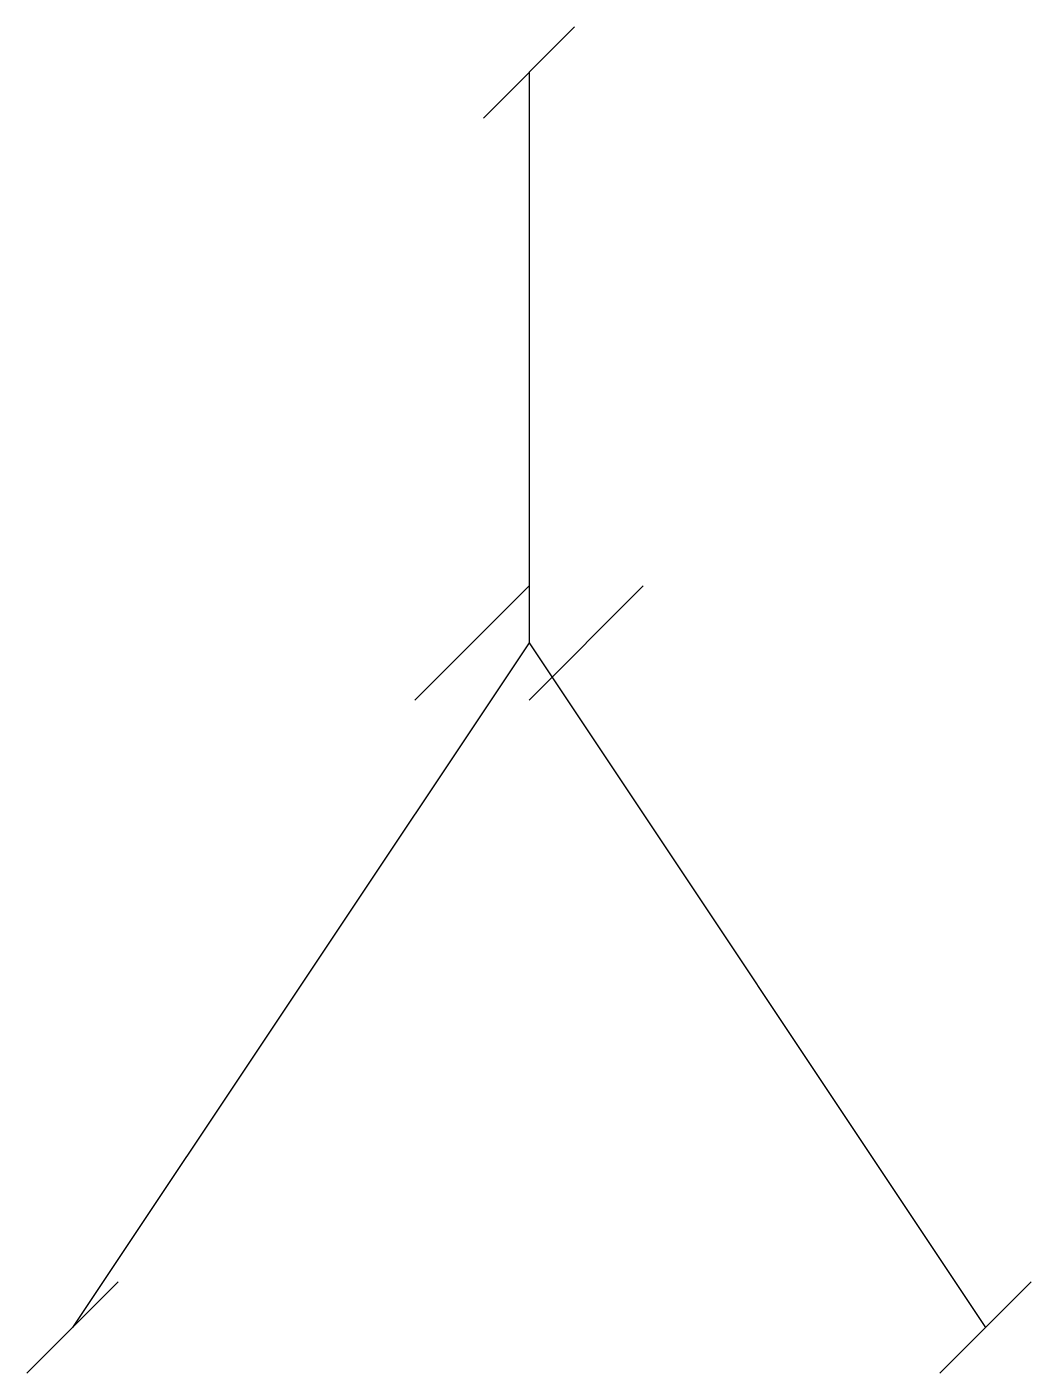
# Model space of a CAD drawing. Header units: millimetres. Extents: x 312 to 488, y 472 to 708.
import ezdxf

# ---------------------------------------------------------------- set-up
doc = ezdxf.new("R2010")
doc.units = ezdxf.units.MM

# ---------------------------------------------------------------- blocks, each defined once
blk = doc.blocks.new('ACB-MAIN')
at = {"layer": 'SYMBOL'}
blk.add_line((-8, -8), (8, 8), dxfattribs=at)
blk = doc.blocks.new('MCCB-N1')
at = {"layer": 'SYMBOL'}
blk.add_line((-10, -10), (10, 10), dxfattribs=at)
blk = doc.blocks.new('MCCB-N2')
at = {"layer": 'SYMBOL'}
blk.add_line((-10, -10), (10, 10), dxfattribs=at)
blk = doc.blocks.new('CUBICLE-1')
at = {"layer": 'SYMBOL'}
for name, p in [('MCCB-N1', (-10, 0)), ('MCCB-N2', (10, 0))]:
    blk.add_blockref(name, p, dxfattribs=at)
blk = doc.blocks.new('LOAD-1')
at = {"layer": 'SYMBOL'}
blk.add_line((-8, -8), (8, 8), dxfattribs=at)
blk = doc.blocks.new('LOAD-2')
at = {"layer": 'SYMBOL'}
blk.add_line((-8, -8), (8, 8), dxfattribs=at)

msp = doc.modelspace()

# ---------------------------------------------------------------- linework, layer by layer
at = {"layer": 'WIRE'}
for p, q in [((400, 700), (400, 600)), ((400, 600), (320, 480)), ((400, 600), (480, 480))]:
    msp.add_line(p, q, dxfattribs=at)

# ---------------------------------------------------------------- block references
at = {"layer": 'SYMBOL'}
for name, p in [('ACB-MAIN', (400, 700)), ('CUBICLE-1', (400, 600)), ('LOAD-1', (320, 480)), ('LOAD-2', (480, 480))]:
    msp.add_blockref(name, p, dxfattribs=at)

doc.saveas('drawing.dxf')
